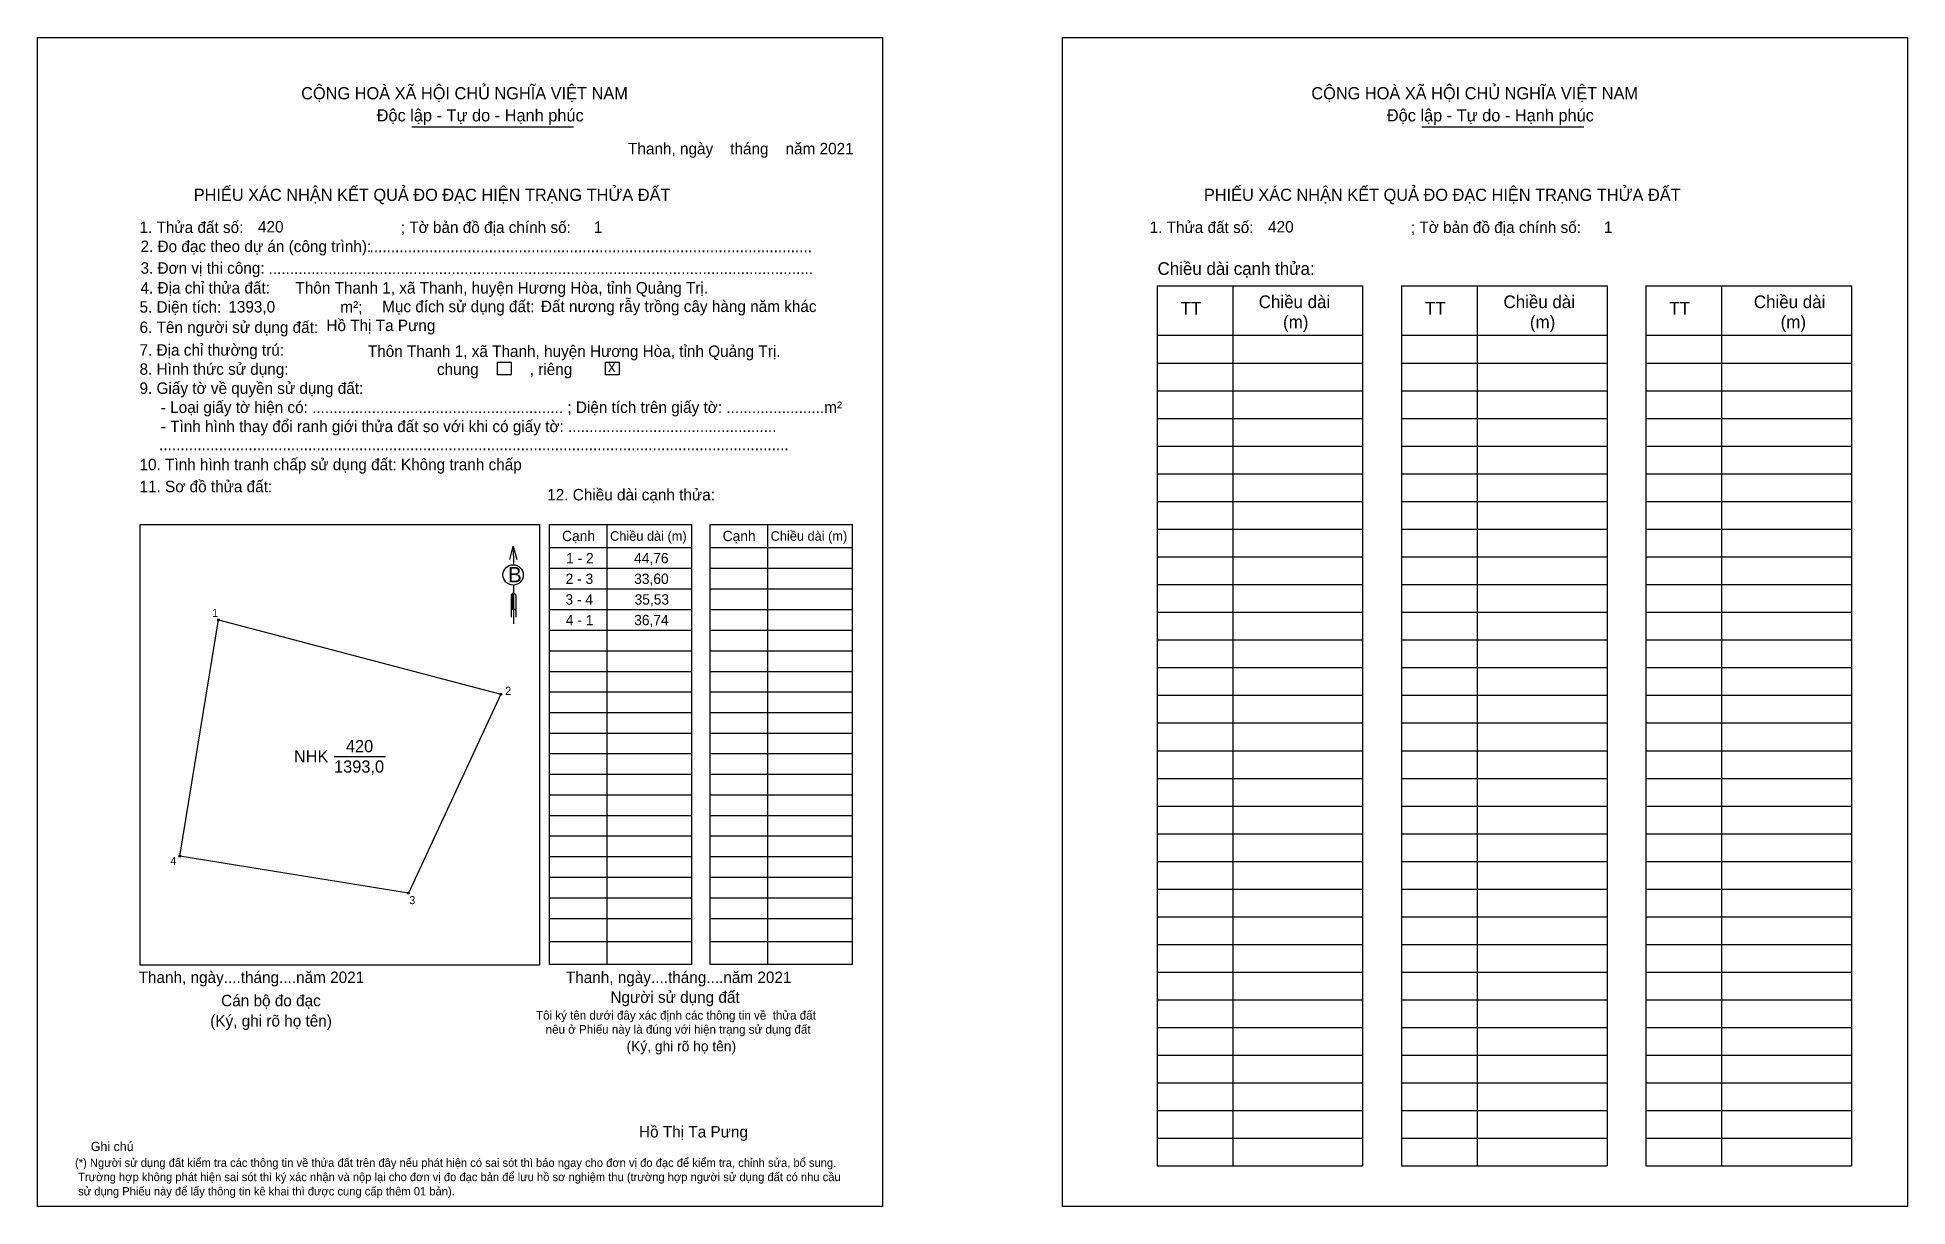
# Model space of a CAD drawing. Extents: x 543675 to 543962, y 1822072 to 1822252.
import ezdxf

# ---------------------------------------------------------------- set-up
doc = ezdxf.new("R2010")
doc.units = 0
for name, color, linetype in [('CanhThua', 7, 'Continuous'), ('kqddKhungInTrang1', 7, 'Continuous'), ('kqddKhungInTrang2', 7, 'Continuous'), ('kqddNoiDung', 7, 'Continuous'), ('kqddTemplate', 7, 'Continuous'), ('MocDinhThua', 7, 'Continuous'), ('NhanDiaChinhThua', 7, 'Continuous'), ('SoHieuDinhThua', 7, 'Continuous')]:
    doc.layers.add(name, color=color, linetype=linetype)

msp = doc.modelspace()

# ---------------------------------------------------------------- linework, layer by layer
at = {"layer": 'CanhThua'}
for p, q in [((543697.05, 1822126.21), (543703.02, 1822162.47)), ((543703.02, 1822162.47), (543746.3, 1822151.04)), ((543746.3, 1822151.04), (543732.13, 1822120.56)), ((543732.13, 1822120.56), (543697.05, 1822126.21))]:
    msp.add_line(p, q, dxfattribs=at)
at = {"layer": 'kqddKhungInTrang1'}
msp.add_lwpolyline([(543675.23, 1822251.75), (543804.83, 1822251.75), (543804.83, 1822072.49), (543675.23, 1822072.49)], close=True, dxfattribs=at)
at = {"layer": 'kqddKhungInTrang2'}
msp.add_lwpolyline([(543832.47, 1822251.75), (543962.07, 1822251.75), (543962.07, 1822072.49), (543832.47, 1822072.49)], close=True, dxfattribs=at)
at = {"layer": 'kqddTemplate'}
for p, q in [((543732.63, 1822238.03), (543757.45, 1822238.03)), ((543887.56, 1822238.03), (543912.39, 1822238.03)), ((543846.98, 1822213.66), (543878.49, 1822213.66)), ((543846.98, 1822213.66), (543846.98, 1822078.72)), ((543858.58, 1822213.66), (543858.58, 1822078.72)), ((543878.49, 1822213.66), (543878.49, 1822078.72)), ((543884.46, 1822213.66), (543884.46, 1822078.72)), ((543884.46, 1822213.66), (543915.97, 1822213.66)), ((543896.06, 1822213.66), (543896.06, 1822078.72)), ((543915.97, 1822213.66), (543915.97, 1822078.72)), ((543921.94, 1822213.66), (543921.94, 1822078.72)), ((543921.94, 1822213.66), (543953.46, 1822213.66)), ((543933.54, 1822213.66), (543933.54, 1822078.72)), ((543953.46, 1822213.66), (543953.46, 1822078.72)), ((543846.98, 1822206.07), (543878.49, 1822206.07)), ((543884.46, 1822206.07), (543915.97, 1822206.07)), ((543921.94, 1822206.07), (543953.46, 1822206.07)), ((543846.98, 1822201.82), (543878.49, 1822201.82)), ((543884.46, 1822201.82), (543915.97, 1822201.82)), ((543921.94, 1822201.82), (543953.46, 1822201.82)), ((543846.98, 1822197.58), (543878.49, 1822197.58)), ((543884.46, 1822197.58), (543915.97, 1822197.58)), ((543921.94, 1822197.58), (543953.46, 1822197.58)), ((543846.98, 1822193.33), (543878.49, 1822193.33)), ((543884.46, 1822193.33), (543915.97, 1822193.33)), ((543921.94, 1822193.33), (543953.46, 1822193.33)), ((543846.98, 1822189.09), (543878.49, 1822189.09)), ((543884.46, 1822189.09), (543915.97, 1822189.09)), ((543921.94, 1822189.09), (543953.46, 1822189.09)), ((543846.98, 1822184.84), (543878.49, 1822184.84)), ((543884.46, 1822184.84), (543915.97, 1822184.84)), ((543921.94, 1822184.84), (543953.46, 1822184.84)), ((543846.98, 1822180.6), (543878.49, 1822180.6)), ((543884.46, 1822180.6), (543915.97, 1822180.6)), ((543921.94, 1822180.6), (543953.46, 1822180.6)), ((543753.78, 1822177.05), (543775.62, 1822177.05)), ((543753.78, 1822109.59), (543753.78, 1822177.05)), ((543762.57, 1822177.05), (543762.57, 1822109.59)), ((543775.62, 1822109.59), (543775.62, 1822177.05)), ((543778.41, 1822177.05), (543800.25, 1822177.05)), ((543778.41, 1822109.59), (543778.41, 1822177.05)), ((543787.19, 1822177.05), (543787.19, 1822109.59)), ((543800.25, 1822109.59), (543800.25, 1822177.05)), ((543846.98, 1822176.35), (543878.49, 1822176.35)), ((543884.46, 1822176.35), (543915.97, 1822176.35)), ((543921.94, 1822176.35), (543953.46, 1822176.35)), ((543748.22, 1822173.73), (543748.23, 1822170.9)), ((543753.78, 1822173.52), (543775.62, 1822173.52)), ((543778.41, 1822173.52), (543800.25, 1822173.52)), ((543846.98, 1822172.11), (543878.49, 1822172.11)), ((543884.46, 1822172.11), (543915.97, 1822172.11)), ((543921.94, 1822172.11), (543953.46, 1822172.11)), ((543753.78, 1822170.35), (543775.62, 1822170.35)), ((543778.41, 1822170.35), (543800.25, 1822170.35)), ((543748.23, 1822166.65), (543747.87, 1822166.3)), ((543748.23, 1822166.48), (543747.87, 1822166.14)), ((543748.23, 1822166.32), (543747.87, 1822165.98)), ((543747.87, 1822166.3), (543747.87, 1822162.88)), ((543748.23, 1822167.79), (543748.24, 1822161.83)), ((543748.23, 1822166.65), (543748.61, 1822166.3)), ((543748.61, 1822166.3), (543748.61, 1822162.88)), ((543753.78, 1822167.19), (543775.62, 1822167.19)), ((543778.41, 1822167.19), (543800.25, 1822167.19)), ((543846.98, 1822167.86), (543878.49, 1822167.86)), ((543884.46, 1822167.86), (543915.97, 1822167.86)), ((543921.94, 1822167.86), (543953.46, 1822167.86)), ((543748.23, 1822166.16), (543747.87, 1822165.81)), ((543748.23, 1822166), (543747.87, 1822165.65)), ((543748.24, 1822165.84), (543747.87, 1822165.49)), ((543748.24, 1822165.68), (543747.87, 1822165.33)), ((543748.24, 1822165.52), (543747.87, 1822165.17)), ((543748.24, 1822165.35), (543747.87, 1822165)), ((543748.24, 1822165.19), (543747.87, 1822164.84)), ((543748.24, 1822165.03), (543747.87, 1822164.68)), ((543748.24, 1822164.87), (543747.87, 1822164.52)), ((543748.24, 1822164.71), (543747.87, 1822164.36)), ((543748.24, 1822164.55), (543747.87, 1822164.2)), ((543748.24, 1822164.38), (543747.87, 1822164.03)), ((543748.24, 1822164.22), (543747.87, 1822163.87)), ((543748.24, 1822164.22), (543748.61, 1822163.87)), ((543753.78, 1822164.03), (543775.62, 1822164.03)), ((543778.41, 1822164.03), (543800.25, 1822164.03)), ((543846.98, 1822163.62), (543878.49, 1822163.62)), ((543884.46, 1822163.62), (543915.97, 1822163.62)), ((543921.94, 1822163.62), (543953.46, 1822163.62)), ((543753.78, 1822160.87), (543775.62, 1822160.87)), ((543778.41, 1822160.87), (543800.25, 1822160.87)), ((543753.78, 1822157.71), (543775.62, 1822157.71)), ((543778.41, 1822157.71), (543800.25, 1822157.71)), ((543846.98, 1822159.37), (543878.49, 1822159.37)), ((543884.46, 1822159.37), (543915.97, 1822159.37)), ((543921.94, 1822159.37), (543953.46, 1822159.37)), ((543846.98, 1822155.13), (543878.49, 1822155.13)), ((543884.46, 1822155.13), (543915.97, 1822155.13)), ((543921.94, 1822155.13), (543953.46, 1822155.13)), ((543753.78, 1822154.55), (543775.62, 1822154.55)), ((543778.41, 1822154.55), (543800.25, 1822154.55)), ((543753.78, 1822151.39), (543775.62, 1822151.39)), ((543778.41, 1822151.39), (543800.25, 1822151.39)), ((543846.98, 1822150.88), (543878.49, 1822150.88)), ((543884.46, 1822150.88), (543915.97, 1822150.88)), ((543921.94, 1822150.88), (543953.46, 1822150.88)), ((543753.78, 1822148.23), (543775.62, 1822148.23)), ((543778.41, 1822148.23), (543800.25, 1822148.23)), ((543846.98, 1822146.64), (543878.49, 1822146.64)), ((543884.46, 1822146.64), (543915.97, 1822146.64)), ((543921.94, 1822146.64), (543953.46, 1822146.64)), ((543753.78, 1822145.07), (543775.62, 1822145.07)), ((543778.41, 1822145.07), (543800.25, 1822145.07)), ((543775.62, 1822141.9), (543753.78, 1822141.9)), ((543800.25, 1822141.9), (543778.41, 1822141.9)), ((543846.98, 1822142.39), (543878.49, 1822142.39)), ((543884.46, 1822142.39), (543915.97, 1822142.39)), ((543921.94, 1822142.39), (543953.46, 1822142.39)), ((543775.62, 1822138.74), (543753.78, 1822138.74)), ((543800.25, 1822138.74), (543778.41, 1822138.74)), ((543846.98, 1822138.15), (543878.49, 1822138.15)), ((543884.46, 1822138.15), (543915.97, 1822138.15)), ((543921.94, 1822138.15), (543953.46, 1822138.15)), ((543775.62, 1822135.58), (543753.78, 1822135.58)), ((543800.25, 1822135.58), (543778.41, 1822135.58)), ((543775.62, 1822132.42), (543753.78, 1822132.42)), ((543800.25, 1822132.42), (543778.41, 1822132.42)), ((543846.98, 1822133.9), (543878.49, 1822133.9)), ((543884.46, 1822133.9), (543915.97, 1822133.9)), ((543921.94, 1822133.9), (543953.46, 1822133.9)), ((543775.62, 1822129.26), (543753.78, 1822129.26)), ((543800.25, 1822129.26), (543778.41, 1822129.26)), ((543846.98, 1822129.66), (543878.49, 1822129.66)), ((543884.46, 1822129.66), (543915.97, 1822129.66)), ((543921.94, 1822129.66), (543953.46, 1822129.66)), ((543775.62, 1822126.1), (543753.78, 1822126.1)), ((543800.25, 1822126.1), (543778.41, 1822126.1)), ((543846.98, 1822125.41), (543878.49, 1822125.41)), ((543884.46, 1822125.41), (543915.97, 1822125.41)), ((543921.94, 1822125.41), (543953.46, 1822125.41)), ((543775.62, 1822122.94), (543753.78, 1822122.94)), ((543800.25, 1822122.94), (543778.41, 1822122.94)), ((543846.98, 1822121.17), (543878.49, 1822121.17)), ((543884.46, 1822121.17), (543915.97, 1822121.17)), ((543921.94, 1822121.17), (543953.46, 1822121.17)), ((543775.62, 1822119.78), (543753.78, 1822119.78)), ((543800.25, 1822119.78), (543778.41, 1822119.78)), ((543775.62, 1822116.61), (543753.78, 1822116.61)), ((543800.25, 1822116.61), (543778.41, 1822116.61)), ((543846.98, 1822116.92), (543878.49, 1822116.92)), ((543884.46, 1822116.92), (543915.97, 1822116.92)), ((543921.94, 1822116.92), (543953.46, 1822116.92)), ((543775.62, 1822113.1), (543753.78, 1822113.1)), ((543800.25, 1822113.1), (543778.41, 1822113.1)), ((543846.98, 1822112.68), (543878.49, 1822112.68)), ((543884.46, 1822112.68), (543915.97, 1822112.68)), ((543921.94, 1822112.68), (543953.46, 1822112.68)), ((543775.62, 1822109.59), (543753.78, 1822109.59)), ((543800.25, 1822109.59), (543778.41, 1822109.59)), ((543846.98, 1822108.43), (543878.49, 1822108.43)), ((543884.46, 1822108.43), (543915.97, 1822108.43)), ((543921.94, 1822108.43), (543953.46, 1822108.43)), ((543846.98, 1822104.19), (543878.49, 1822104.19)), ((543884.46, 1822104.19), (543915.97, 1822104.19)), ((543921.94, 1822104.19), (543953.46, 1822104.19)), ((543846.98, 1822099.94), (543878.49, 1822099.94)), ((543884.46, 1822099.94), (543915.97, 1822099.94)), ((543921.94, 1822099.94), (543953.46, 1822099.94)), ((543846.98, 1822095.7), (543878.49, 1822095.7)), ((543884.46, 1822095.7), (543915.97, 1822095.7)), ((543921.94, 1822095.7), (543953.46, 1822095.7)), ((543846.98, 1822091.45), (543878.49, 1822091.45)), ((543884.46, 1822091.45), (543915.97, 1822091.45)), ((543921.94, 1822091.45), (543953.46, 1822091.45)), ((543846.98, 1822087.21), (543878.49, 1822087.21)), ((543884.46, 1822087.21), (543915.97, 1822087.21)), ((543921.94, 1822087.21), (543953.46, 1822087.21)), ((543846.98, 1822082.96), (543878.49, 1822082.96)), ((543884.46, 1822082.96), (543915.97, 1822082.96)), ((543921.94, 1822082.96), (543953.46, 1822082.96)), ((543846.98, 1822078.72), (543878.49, 1822078.72)), ((543884.46, 1822078.72), (543915.97, 1822078.72)), ((543921.94, 1822078.72), (543953.46, 1822078.72))]:
    msp.add_line(p, q, dxfattribs=at)
for points in [[(543745.77, 1822201.96), (543747.87, 1822201.96), (543747.87, 1822200), (543745.77, 1822200)], [(543762.35, 1822201.96), (543764.46, 1822201.96), (543764.46, 1822200), (543762.35, 1822200)], [(543690.99, 1822177.05), (543752.23, 1822177.05), (543752.23, 1822109.53), (543690.99, 1822109.53)]]:
    msp.add_lwpolyline(points, close=True, dxfattribs=at)
msp.add_lwpolyline([(543747.71, 1822171.68), (543748.22, 1822173.73), (543748.74, 1822171.68)], dxfattribs=at)
msp.add_circle((543748.19, 1822169.34), 1.56, dxfattribs=at)
at = {"layer": 'MocDinhThua'}
for centre in [(543703.02, 1822162.47), (543746.3, 1822151.04), (543697.05, 1822126.21), (543732.13, 1822120.56)]:
    msp.add_circle(centre, 0.148, dxfattribs=at)
at = {"layer": 'NhanDiaChinhThua'}
msp.add_line((543720.72, 1822141.52), (543728.61, 1822141.52), dxfattribs=at)

# ---------------------------------------------------------------- texts
at = {"layer": 'kqddNoiDung'}
for s, height, p in [('Thanh, ngày    tháng    năm 2021  ', 1.7562, (543765.82, 1822233.82)), ('420', 1.756, (543709.06, 1822221.84)), ('1', 1.76, (543760.56, 1822221.78)), ('420', 1.756, (543863.99, 1822221.84)), ('1', 1.76, (543915.5, 1822221.78)), ('........................................................................................................', 1.75619, (543726.17, 1822218.81)), ('................................................................................................................................', 1.75619, (543710.68, 1822215.48)), ('1393,0', 1.756, (543704.51, 1822209.57)), ('Đất nương rẫy trồng cây hàng năm khác', 1.7562, (543752.45, 1822209.64)), ('Hồ Thị Ta Pưng', 1.7562, (543719.55, 1822206.72)), ('Thôn Thanh 1, xã Thanh, huyện Hương Hòa, tỉnh Quảng Trị.', 1.7562, (543725.91, 1822202.76)), ('x', 1.76, (543762.74, 1822200.45)), ('1 - 2', 1.581, (543756.31, 1822171.12)), ('44,76', 1.581, (543766.74, 1822171.12)), ('2 - 3', 1.581, (543756.24, 1822167.96)), ('33,60', 1.581, (543766.76, 1822167.96)), ('3 - 4', 1.581, (543756.21, 1822164.79)), ('35,53', 1.581, (543766.82, 1822164.79)), ('4 - 1', 1.581, (543756.28, 1822161.63)), ('36,74', 1.581, (543766.76, 1822161.63)), ('Thanh, ngày....tháng....năm 2021', 1.7562, (543690.75, 1822106.77)), ('Thanh, ngày....tháng....năm 2021', 1.7562, (543756.28, 1822106.77)), ('Hồ Thị Ta Pưng', 1.7562, (543767.5, 1822083.09))]:
    msp.add_text(s, height=height, dxfattribs=at).set_placement(p)
at = {"layer": 'kqddTemplate'}
for s, height, p in [('CỘNG HOÀ XÃ HỘI CHỦ NGHĨA VIỆT NAM', 1.8733, (543715.68, 1822242.25)), ('CỘNG HOÀ XÃ HỘI CHỦ NGHĨA VIỆT NAM', 1.8733, (543870.62, 1822242.25)), ('Độc lập - Tự do - Hạnh phúc', 1.8733, (543727.26, 1822238.87)), ('Độc lập - Tự do - Hạnh phúc', 1.8733, (543882.2, 1822238.87)), ('PHIẾU XÁC NHẬN KẾT QUẢ ĐO ĐẠC HIỆN TRẠNG THỬA ĐẤT', 1.8733, (543699.2, 1822226.68)), ('PHIẾU XÁC NHẬN KẾT QUẢ ĐO ĐẠC HIỆN TRẠNG THỬA ĐẤT', 1.8733, (543854.14, 1822226.68)), ('1. Thửa đất số:                                     ; Tờ bản đồ địa chính số:', 1.7562, (543690.89, 1822221.76)), ('1. Thửa đất số:                                     ; Tờ bản đồ địa chính số:', 1.7562, (543845.82, 1822221.76)), ('2. Đo đạc theo dự án (công trình): ', 1.7562, (543691.04, 1822218.84)), ('3. Đơn vị thi công: ', 1.7562, (543691.04, 1822215.52)), ('Chiều dài cạnh thửa:', 1.9406, (543847.03, 1822215.34)), ('4. Địa chỉ thửa đất:      Thôn Thanh 1, xã Thanh, huyện Hương Hòa, tỉnh Quảng Trị.', 1.7562, (543691.04, 1822212.48)), ('Chiều dài', 1.941, (543862.55, 1822210.24)), ('Chiều dài', 1.941, (543900.09, 1822210.24)), ('Chiều dài', 1.941, (543938.49, 1822210.24)), ('5. Diện tích:                            m²; ', 1.7562, (543690.89, 1822209.55)), ('Mục đích sử dụng đất:', 1.7562, (543728.1, 1822209.62)), ('TT', 1.941, (543850.56, 1822209.23)), ('TT', 1.941, (543888.04, 1822209.23)), ('TT', 1.941, (543925.52, 1822209.23)), ('6. Tên người sử dụng đất:', 1.7562, (543690.89, 1822206.43)), ('(m)', 1.941, (543866.28, 1822207.15)), ('(m)', 1.941, (543904.14, 1822207.15)), ('(m)', 1.941, (543942.6, 1822207.15)), ('7. Địa chỉ thường trú:', 1.7562, (543690.89, 1822202.95)), ('8. Hình thức sử dụng:', 1.7562, (543690.89, 1822200.02)), ('chung            , riêng', 1.7562, (543736.51, 1822200)), ('9. Giấy tờ về quyền sử dụng đất:', 1.7562, (543690.89, 1822197.09)), ('     - Loại giấy tờ hiện có: ........................................................... ; Diện tích trên giấy tờ: .......................m²', 1.75619, (543690.89, 1822194.17)), ('     - Tình hình thay đổi ranh giới thửa đất so với khi có giấy tờ: .................................................', 1.75619, (543690.89, 1822191.24)), ('10. Tình hình tranh chấp sử dụng đất: Không tranh chấp', 1.7562, (543690.89, 1822185.39)), ('....................................................................................................................................................', 1.75619, (543693.89, 1822188.46)), ('11. Sơ đồ thửa đất:', 1.7562, (543690.89, 1822182.02)), ('12. Chiều dài cạnh thửa:', 1.7562, (543753.42, 1822180.76)), ('Cạnh', 1.581, (543755.7, 1822174.52)), ('Chiều dài (m)', 1.4635, (543763.06, 1822174.57)), ('Cạnh', 1.581, (543780.33, 1822174.52)), ('Chiều dài (m)', 1.4635, (543787.69, 1822174.57)), ('B', 2.34, (543747.42, 1822168.21)), ('Cán bộ đo đạc', 1.7562, (543703.41, 1822103.2)), ('Người sử dụng đất', 1.7562, (543763.11, 1822103.73)), ('(Ký, ghi rõ họ tên)', 1.7562, (543701.73, 1822100.1)), ('Tôi ký tên dưới đây xác định các thông tin về  thửa đất ', 1.3277, (543751.7, 1822101.16)), ('nêu ở Phiếu này là đúng với hiện trạng sử dụng đất', 1.3277, (543753.18, 1822099)), ('(Ký, ghi rõ họ tên)', 1.5806, (543765.59, 1822096.29)), ('Ghi chú', 1.423, (543683.42, 1822081)), ('(*) Người sử dụng đất kiểm tra các thông tin về thửa đất trên đây nếu phát hiện có sai sót thì báo ngay cho đơn vị đo đạc để kiểm tra, chỉnh sửa, bổ sung.', 1.28026, (543681, 1822078.58)), (' Trường hợp không phát hiện sai sót thì ký xác nhận và nộp lại cho đơn vị đo đạc bản để lưu hồ sơ nghiệm thu (trường hợp người sử dụng đất có nhu cầu', 1.28026, (543681, 1822076.39)), (' sử dụng Phiếu này để lấy thông tin kê khai thì được cung cấp thêm 01 bản).', 1.2803, (543681, 1822074.2))]:
    msp.add_text(s, height=height, dxfattribs=at).set_placement(p)
at = {"layer": 'NhanDiaChinhThua'}
for s, p in [('420', (543722.54, 1822142.15)), ('NHK', (543714.56, 1822140.58)), ('1393,0', (543720.72, 1822139.02))]:
    msp.add_text(s, height=1.877, dxfattribs=at).set_placement(p)
at = {"layer": 'SoHieuDinhThua'}
for s, p in [('1', (543702.03, 1822162.89)), ('2', (543746.98, 1822150.95)), ('4', (543695.62, 1822124.88)), ('3', (543732.27, 1822118.86))]:
    msp.add_text(s, height=1.23, dxfattribs=at).set_placement(p)

doc.saveas('drawing.dxf')
